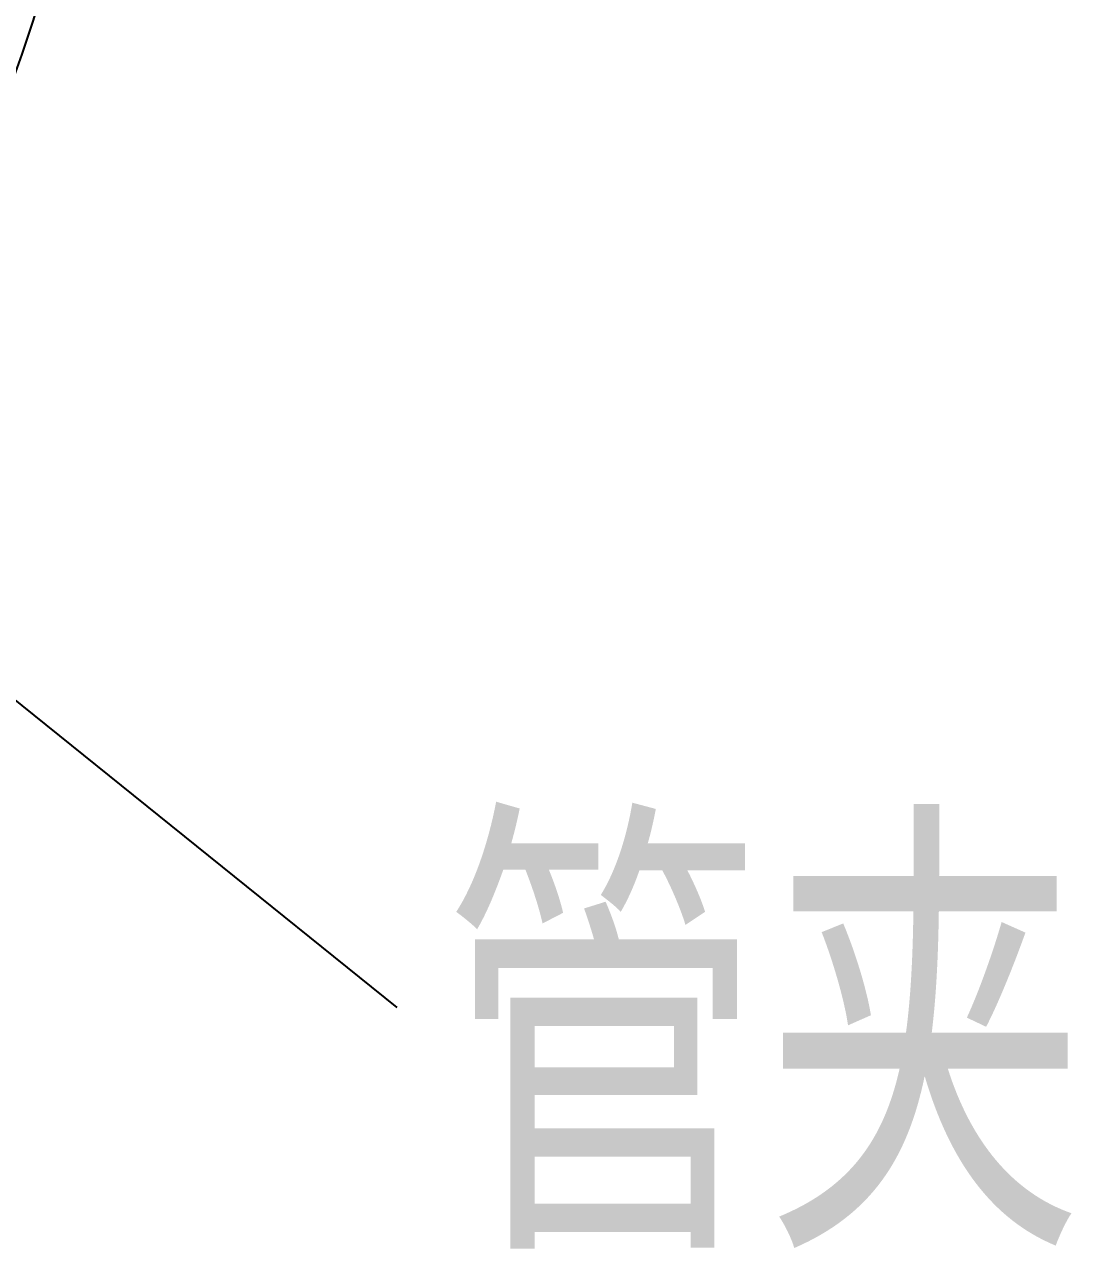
# Model space of a CAD drawing. Extents: x 27938 to 1507990, y 110129 to 923079.
# Drawn here: x 457984 to 459025, y 363684 to 364900 of the extents above; entities that cross this region are included whole.
import ezdxf

# ---------------------------------------------------------------- set-up
doc = ezdxf.new("R2010")
doc.units = 0
doc.header["$LTSCALE"] = 1000
doc.header["$MEASUREMENT"] = 0
doc.layers.add('W_DIM', color=4, linetype='Continuous')
doc.styles.get("Standard").update_dxf_attribs({"font": 'gbenor.shx', "bigfont": 'gbcbig.shx'})
doc.styles.add('wwp100', font='txt.shx', dxfattribs={"width": 0.7, "height": 400, "bigfont": 'hztxt.shx'})
doc.dimstyles.get("Standard").update_dxf_attribs({"dimtxt": 0.18, "dimasz": 0.18, "dimexe": 0.18, "dimexo": 0.0625, "dimgap": 0.09, "dimtad": 0, "dimtih": 1, "dimtoh": 1, "dimdec": 4, "dimzin": 0, "dimdsep": 46, "dimtxsty": 'Standard', "dimcen": 0.09, "dimadec": 0, "dimazin": 0, "dimtfac": 1, "dimtdec": 4, "dimtofl": 0, "dimtmove": 0, "dimatfit": 3, "dimfxl": 1, "dimtolj": 1, "dimtzin": 0, "dimarcsym": 0})

msp = doc.modelspace()

# ---------------------------------------------------------------- linework, layer by layer
at = {"linetype": 'Continuous'}
msp.add_circle((456557.5, 365356.3), 1451.6, dxfattribs=at)
msp.add_arc((456557.5, 365356.3), 1505, 186.8242, 353.1758, dxfattribs=at)

# ---------------------------------------------------------------- texts
at = {"layer": 'W_DIM', "color": 7, "style": 'wwp100', "width": 0.8}
msp.add_text('管夹', height=400, dxfattribs=at).set_placement((458399.8, 363684))

# ---------------------------------------------------------------- leaders
at = {"layer": 'W_DIM', "color": 7}
msp.add_leader([(457736.3, 364420.6), (458354.5, 363922.9)], dimstyle='Standard', override={"dimgap": 20}, dxfattribs=at)

doc.saveas('drawing.dxf')
